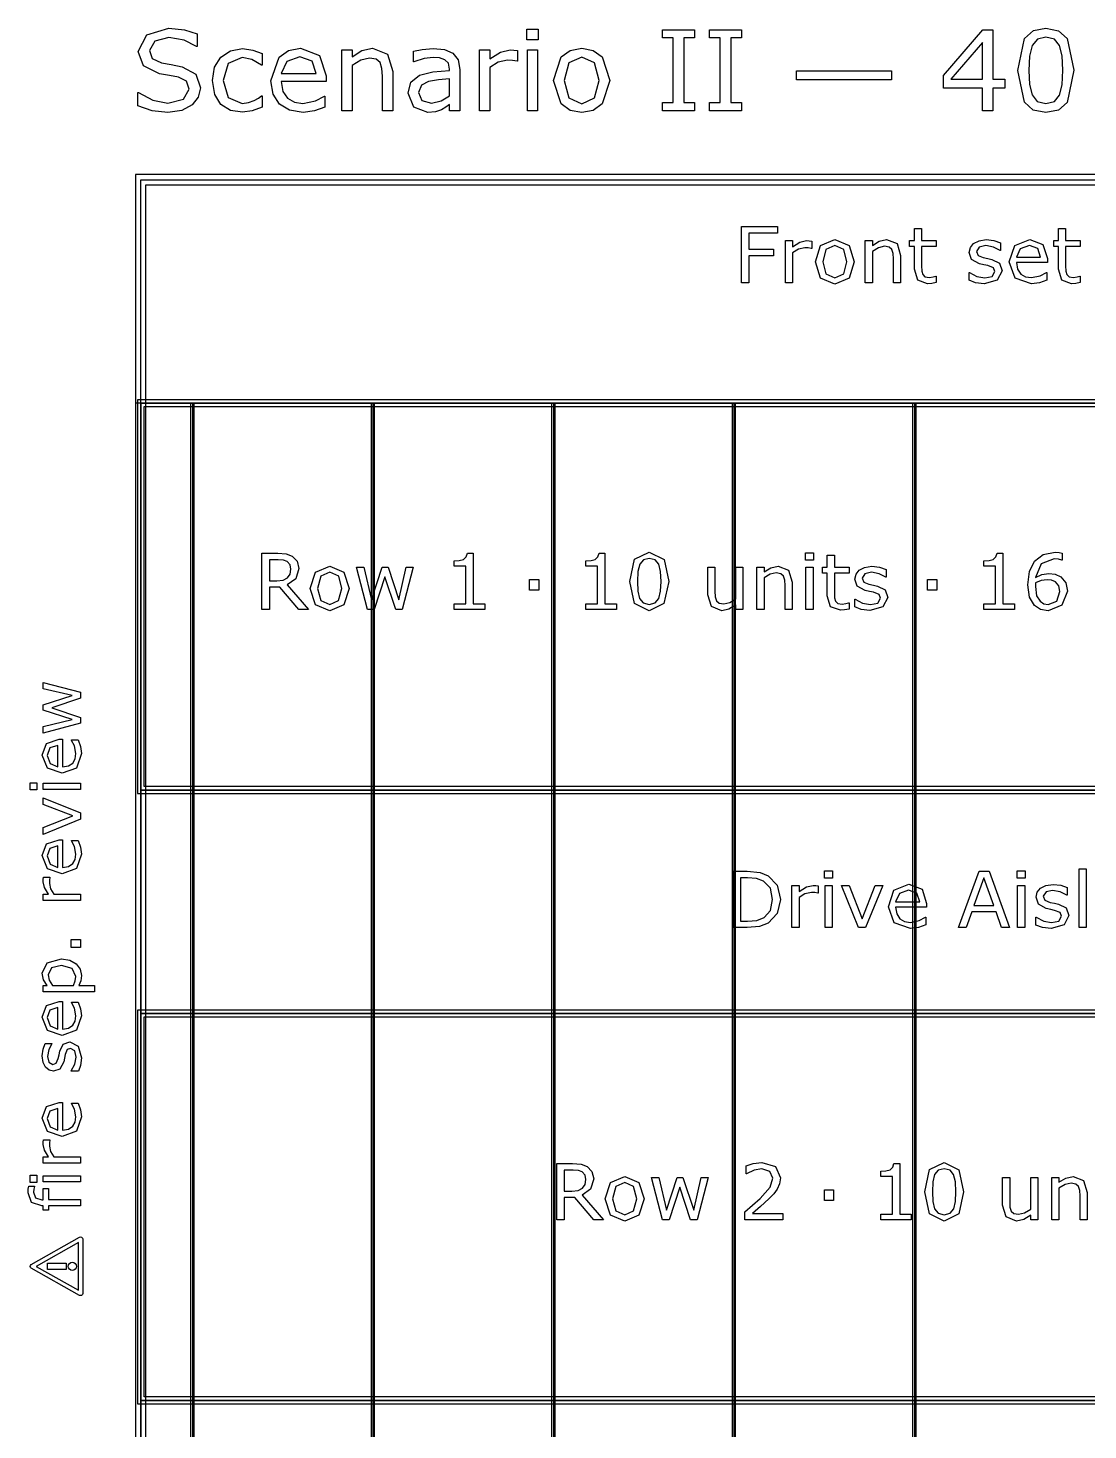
# Model space of a CAD drawing. Extents: x -3 to 198, y 3 to 612.
# Drawn here: x 8.17 to 40.8, y 416.04 to 459.19 of the extents above; entities that cross this region are included whole.
import ezdxf

# ---------------------------------------------------------------- set-up
doc = ezdxf.new("R2010")
doc.units = 0
doc.header["$MEASUREMENT"] = 0
doc.layers.add('Layer 1', color=7, linetype='Continuous')

msp = doc.modelspace()

# ---------------------------------------------------------------- linework, layer by layer
at = {"layer": 'Layer 1', "color": 7}
for points in [[(13.477842, 457.356145), (13.408984, 457.067276), (13.219202, 456.825428), (12.905139, 456.657482), (12.475192, 456.597019), (11.988142, 456.647404), (11.549797, 456.796877), (11.549797, 457.213389), (11.573311, 457.213389), (12.011655, 456.969864), (12.478552, 456.884211), (12.958883, 457.000095), (13.13187, 457.30912), (13.049575, 457.554325), (12.802692, 457.676928), (12.528936, 457.73235), (12.218232, 457.787772), (11.724464, 458.02794), (11.564913, 458.473003), (11.830272, 458.986923), (12.503744, 459.188461), (12.987435, 459.138077), (13.377074, 459.013794), (13.377074, 458.620796), (13.353561, 458.620796), (12.977357, 458.820654), (12.502063, 458.90127), (12.072116, 458.790423), (11.910886, 458.504911), (11.991501, 458.259706), (12.275334, 458.123668), (12.580999, 458.066566), (12.916895, 457.997708), (13.336766, 457.774337), (13.477842, 457.356145), (13.477842, 457.356145)], [(23.877195, 458.832409), (23.521145, 458.832409), (23.521145, 459.15991), (23.877195, 459.15991), (23.877195, 458.832409)], [(28.685552, 456.642366), (27.698017, 456.642366), (27.698017, 456.897646), (28.025515, 456.897646), (28.025515, 458.887834), (27.698017, 458.887834), (27.698017, 459.143115), (28.685552, 459.143115), (28.685552, 458.887834), (28.358054, 458.887834), (28.358054, 456.897646), (28.685552, 456.897646), (28.685552, 456.642366)], [(30.133265, 456.642366), (29.14573, 456.642366), (29.14573, 456.897646), (29.473229, 456.897646), (29.473229, 458.887834), (29.14573, 458.887834), (29.14573, 459.143115), (30.133265, 459.143115), (30.133265, 458.887834), (29.805767, 458.887834), (29.805767, 456.897646), (30.133265, 456.897646), (30.133265, 456.642366)], [(38.241803, 457.346069), (37.870638, 457.346069), (37.870638, 456.642366), (37.548177, 456.642366), (37.548177, 457.346069), (36.350706, 457.346069), (36.350706, 457.73235), (37.561613, 459.143115), (37.870638, 459.143115), (37.870638, 457.614785), (38.241803, 457.614785), (38.241803, 457.346069)], [(40.368029, 457.893579), (40.156413, 456.904364), (39.888115, 456.668817), (39.503094, 456.590301), (39.113454, 456.670077), (38.844737, 456.909404), (38.638161, 457.890221), (38.848097, 458.874399), (39.116813, 459.113724), (39.503094, 459.193499), (39.892314, 459.112464), (40.159773, 458.869358), (40.368029, 457.893579), (40.368029, 457.893579)], [(37.548177, 457.614785), (37.548177, 458.743398), (36.579116, 457.614785), (37.548177, 457.614785)], [(39.926323, 457.131096), (40.005259, 457.450196), (40.027087, 457.893579), (40.005259, 458.336965), (39.924643, 458.656065), (39.763414, 458.850885), (39.503094, 458.916385), (39.241096, 458.850885), (39.078187, 458.652705), (38.999251, 458.328567), (38.97909, 457.890221), (38.997558, 457.451876), (39.076493, 457.136133), (39.232685, 456.936275), (39.503081, 456.867418), (39.765081, 456.932915), (39.92631, 457.131096), (39.926323, 457.131096)], [(15.373978, 456.759931), (15.07335, 456.642366), (14.772723, 456.600379), (14.399878, 456.659162), (14.109328, 456.840544), (13.919546, 457.146211), (13.852367, 457.577836), (13.915348, 457.98847), (14.104289, 458.300016), (14.398199, 458.496514), (14.772723, 458.562014), (15.088466, 458.516667), (15.373978, 458.405822), (15.373978, 458.054811), (15.357182, 458.054811), (15.058234, 458.227798), (14.759286, 458.288257), (14.334377, 458.106875), (14.179865, 457.577836), (14.331018, 457.055518), (14.759286, 456.874135), (14.954106, 456.899324), (15.132131, 456.964824), (15.261451, 457.038722), (15.357182, 457.10758), (15.373978, 457.10758), (15.373978, 456.759931)], [(17.349048, 457.547608), (15.966835, 457.547608), (16.018899, 457.2453), (16.161655, 457.035364), (16.368231, 456.914442), (16.633589, 456.874135), (17.01819, 456.949711), (17.295305, 457.100865), (17.312101, 457.100865), (17.312101, 456.756571), (16.986281, 456.644046), (16.636949, 456.598699), (16.221277, 456.66168), (15.908054, 456.850622), (15.711554, 457.157128), (15.646055, 457.569441), (15.896297, 458.300016), (16.187687, 458.502812), (16.558013, 458.570411), (17.142473, 458.34872), (17.349049, 457.718915), (17.349048, 457.547608)], [(17.041703, 457.789452), (16.915742, 458.174053), (16.541217, 458.310091), (16.136462, 458.160617), (15.966835, 457.789452), (17.041703, 457.789452)], [(19.396337, 456.642366), (19.080594, 456.642366), (19.080594, 457.710517), (19.065479, 457.952361), (19.010056, 458.130386), (18.889133, 458.234515), (18.684236, 458.269784), (18.41384, 458.205964), (18.143443, 458.043055), (18.143443, 456.642366), (17.8277, 456.642366), (17.8277, 458.518347), (18.143443, 458.518347), (18.143443, 458.310091), (18.449109, 458.501554), (18.773249, 458.570411), (19.236786, 458.387346), (19.396337, 457.85999), (19.396337, 456.642366)], [(21.4621, 456.642366), (21.148036, 456.642366), (21.148036, 456.842224), (21.033832, 456.761608), (20.896114, 456.680995), (20.71473, 456.617175), (20.474564, 456.590301), (20.044617, 456.758251), (19.868271, 457.186518), (19.958963, 457.530812), (20.220962, 457.739068), (20.632436, 457.841517), (21.148036, 457.881824), (21.148036, 457.930528), (21.109408, 458.108553), (21.001921, 458.2194), (20.840691, 458.271464), (20.644192, 458.284905), (20.367077, 458.251314), (20.051335, 458.157265), (20.034539, 458.157265), (20.034539, 458.478045), (20.301577, 458.533468), (20.645871, 458.563699), (20.990164, 458.53011), (21.245446, 458.419263), (21.406676, 458.219405), (21.462099, 457.915418), (21.4621, 456.642366)], [(23.240671, 458.174053), (23.223875, 458.174053), (23.086158, 458.197574), (22.929966, 458.205962), (22.647813, 458.140461), (22.385814, 457.974192), (22.385814, 456.642366), (22.070071, 456.642366), (22.070071, 458.518347), (22.385814, 458.518347), (22.385814, 458.241233), (22.716671, 458.454527), (23.010581, 458.518347), (23.129824, 458.51332), (23.24067, 458.498212), (23.240671, 458.174053)], [(23.857041, 456.642366), (23.541298, 456.642366), (23.541298, 458.518347), (23.857041, 458.518347), (23.857041, 456.642366)], [(26.080675, 457.579516), (25.845547, 456.85566), (25.570532, 456.656641), (25.215742, 456.590301), (24.858432, 456.656641), (24.582577, 456.85566), (24.349129, 457.579516), (24.582577, 458.303373), (24.858432, 458.503652), (25.215742, 458.570411), (25.570532, 458.503652), (25.845547, 458.303373), (26.080675, 457.579516), (26.080675, 457.579516)], [(25.754856, 457.579516), (25.6121, 458.120311), (25.215742, 458.298335), (24.816025, 458.120311), (24.674949, 457.579516), (24.817704, 457.043762), (25.215742, 456.862377), (25.61042, 457.042082), (25.754856, 457.579516), (25.754856, 457.579516)], [(34.7552, 457.60303), (31.829541, 457.60303), (31.829541, 457.871746), (34.7552, 457.871746), (34.7552, 457.60303)], [(21.148036, 457.104225), (21.148036, 457.626543), (20.807102, 457.601355), (20.498077, 457.552651), (20.278065, 457.431728), (20.194091, 457.208357), (20.291501, 456.964832), (20.588769, 456.884216), (20.892755, 456.948036), (21.148036, 457.10423), (21.148036, 457.104225)], [(11.641652, 454.525702), (70.908244, 454.525702), (70.908244, 447.646544), (11.641652, 447.646544), (11.641652, 454.525702)], [(31.237783, 452.877355), (30.362257, 452.877355), (30.362257, 452.389014), (31.114535, 452.389014), (31.114535, 452.184375), (30.362257, 452.184375), (30.362257, 451.350706), (30.132038, 451.350706), (30.132038, 453.081994), (31.237783, 453.081994), (31.237783, 452.877355)], [(32.29353, 452.411104), (32.281915, 452.411104), (32.186572, 452.427376), (32.07844, 452.433197), (31.883101, 452.38785), (31.701719, 452.272741), (31.701719, 451.350706), (31.483128, 451.350706), (31.483128, 452.649462), (31.701719, 452.649462), (31.701719, 452.457613), (31.930773, 452.605279), (32.134248, 452.649462), (32.216801, 452.645969), (32.29354, 452.635518), (32.29353, 452.411104)], [(33.60624, 451.999503), (33.443458, 451.498372), (33.007441, 451.314662), (32.569096, 451.498372), (32.407478, 451.999503), (32.569096, 452.500634), (33.007441, 452.685506), (33.443458, 452.500634), (33.60624, 451.999503), (33.60624, 451.999503)], [(35.03057, 451.350706), (34.811979, 451.350706), (34.811979, 452.090194), (34.801502, 452.257625), (34.763132, 452.380873), (34.679415, 452.452964), (34.537564, 452.477385), (34.350366, 452.433202), (34.163169, 452.320419), (34.163169, 451.350706), (33.944578, 451.350706), (33.944578, 452.649462), (34.163169, 452.649462), (34.163169, 452.505285), (34.374782, 452.637836), (34.599188, 452.685506), (34.920098, 452.558771), (35.030556, 452.193678), (35.03057, 451.350706)], [(36.125851, 451.362321), (35.990974, 451.335577), (35.861913, 451.325126), (35.559606, 451.432097), (35.456125, 451.775097), (35.456125, 452.465754), (35.308458, 452.465754), (35.308458, 452.649462), (35.456125, 452.649462), (35.456125, 453.022696), (35.674715, 453.022696), (35.674715, 452.649462), (36.125851, 452.649462), (36.125851, 452.465754), (35.674715, 452.465754), (35.674715, 451.873929), (35.679372, 451.713473), (35.711929, 451.606505), (35.781692, 451.537904), (35.918891, 451.516975), (36.030513, 451.532083), (36.114227, 451.558824), (36.125843, 451.558824), (36.125851, 451.362321)], [(38.154795, 451.725088), (38.007128, 451.433245), (37.605991, 451.3193), (37.34089, 451.353018), (37.139741, 451.428594), (37.139741, 451.673929), (37.151356, 451.673929), (37.381575, 451.549516), (37.624584, 451.504172), (37.850151, 451.55068), (37.931542, 451.697183), (37.887357, 451.813454), (37.7176, 451.880893), (37.595517, 451.905314), (37.459479, 451.935546), (37.21647, 452.068096), (37.145543, 452.284361), (37.1781, 452.435515), (37.279255, 452.56225), (37.444363, 452.648292), (37.669931, 452.680847), (37.904798, 452.65178), (38.103624, 452.583179), (38.103624, 452.349472), (38.091983, 452.349472), (37.888508, 452.452956), (37.653638, 452.495975), (37.451324, 452.449466), (37.368772, 452.313428), (37.41877, 452.192506), (37.576898, 452.126231), (37.711774, 452.098325), (37.837348, 452.07274), (38.072216, 451.952982), (38.154771, 451.725088), (38.154795, 451.725088)], [(39.554706, 451.977397), (38.597789, 451.977397), (38.633833, 451.768109), (38.732665, 451.622769), (38.875678, 451.539052), (39.059388, 451.511149), (39.325651, 451.56347), (39.5175, 451.668116), (39.529116, 451.668116), (39.529116, 451.429758), (39.303548, 451.351854), (39.061703, 451.320462), (38.557083, 451.494869), (38.3757, 451.992513), (38.548944, 452.498295), (39.007056, 452.685493), (39.41168, 452.532014), (39.554695, 452.095994), (39.554706, 451.977397)], [(40.560457, 451.362321), (40.425581, 451.335577), (40.29652, 451.325126), (39.994213, 451.432097), (39.890732, 451.775097), (39.890732, 452.465754), (39.743068, 452.465754), (39.743068, 452.649462), (39.890732, 452.649462), (39.890732, 453.022696), (40.109322, 453.022696), (40.109322, 452.649462), (40.560457, 452.649462), (40.560457, 452.465754), (40.109322, 452.465754), (40.109322, 451.873929), (40.113979, 451.713473), (40.146536, 451.606505), (40.216299, 451.537904), (40.353498, 451.516975), (40.46512, 451.532083), (40.548837, 451.558824), (40.560452, 451.558824), (40.560457, 451.362321)], [(33.380672, 451.999503), (33.28184, 452.373899), (33.007441, 452.497147), (32.730714, 452.373899), (32.633045, 451.999503), (32.731875, 451.628595), (33.007441, 451.503021), (33.280678, 451.627433), (33.380672, 451.999503), (33.380672, 451.999503)], [(39.341928, 452.144828), (39.254725, 452.411091), (38.995438, 452.505272), (38.715224, 452.401791), (38.597789, 452.144828), (39.341928, 452.144828)], [(11.535715, 447.75248), (11.535715, 435.634373), (71.01418, 435.634373), (71.01418, 447.75248), (11.535715, 447.75248)], [(11.641652, 447.646544), (11.641652, 379.38413)], [(13.22915, 447.646544), (13.22915, 379.38413)], [(18.785393, 447.646544), (18.785393, 379.38413)], [(24.341636, 447.646544), (24.341636, 379.38413)], [(29.897879, 447.646544), (29.897879, 379.38413)], [(35.454122, 447.646544), (35.454122, 379.38413)], [(16.803217, 441.296552), (16.504398, 441.296552), (15.925365, 441.984881), (15.600966, 441.984881), (15.600966, 441.296552), (15.370748, 441.296552), (15.370748, 443.02784), (15.855601, 443.02784), (16.117213, 443.006912), (16.305573, 442.934821), (16.452076, 442.784831), (16.505561, 442.556938), (16.411381, 442.243005), (16.152094, 442.053482), (16.803217, 441.296552)], [(16.264878, 442.540661), (16.238136, 442.672048), (16.152094, 442.769716), (16.033497, 442.816224), (15.871879, 442.830168), (15.600966, 442.830168), (15.600966, 442.176719), (15.83351, 442.176719), (16.024196, 442.195319), (16.162559, 442.267408), (16.239298, 442.37903), (16.264878, 442.540648), (16.264878, 442.540661)], [(22.227297, 441.296552), (21.290147, 441.296552), (21.290147, 441.473286), (21.650589, 441.473286), (21.650589, 442.633678), (21.290147, 442.633678), (21.290147, 442.791808), (21.447114, 442.803424), (21.57385, 442.839468), (21.657566, 442.91272), (21.69361, 443.033643), (21.873831, 443.033643), (21.873831, 441.473275), (22.227297, 441.473275), (22.227297, 441.296552)], [(26.281696, 441.296552), (25.344545, 441.296552), (25.344545, 441.473286), (25.704988, 441.473286), (25.704988, 442.633678), (25.344545, 442.633678), (25.344545, 442.791808), (25.501512, 442.803424), (25.628248, 442.839468), (25.711964, 442.91272), (25.748008, 443.033643), (25.92823, 443.033643), (25.92823, 441.473275), (26.281696, 441.473275), (26.281696, 441.296552)], [(27.892062, 442.162778), (27.745557, 441.477937), (27.29326, 441.260508), (26.837477, 441.481424), (26.694461, 442.160453), (26.8398, 442.841804), (27.29326, 443.06272), (27.747883, 442.838317), (27.892062, 442.162778), (27.892062, 442.162778)], [(27.586265, 441.634903), (27.640915, 441.85582), (27.656022, 442.162778), (27.640915, 442.469734), (27.585103, 442.69065), (27.473481, 442.825527), (27.29326, 442.870874), (27.111876, 442.825527), (26.999094, 442.688325), (26.944445, 442.463921), (26.930501, 442.160453), (26.943281, 441.856981), (26.997928, 441.638391), (27.10606, 441.500027), (27.293258, 441.452357), (27.474643, 441.497701), (27.586262, 441.634903), (27.586265, 441.634903)], [(32.349923, 442.812737), (32.103427, 442.812737), (32.103427, 443.039466), (32.349923, 443.039466), (32.349923, 442.812737)], [(33.442878, 441.308167), (33.308002, 441.281423), (33.178941, 441.270972), (32.876634, 441.377943), (32.773153, 441.720943), (32.773153, 442.4116), (32.625486, 442.4116), (32.625486, 442.595308), (32.773153, 442.595308), (32.773153, 442.968542), (32.991743, 442.968542), (32.991743, 442.595308), (33.442878, 442.595308), (33.442878, 442.4116), (32.991743, 442.4116), (32.991743, 441.819775), (32.9964, 441.659319), (33.028954, 441.552351), (33.098719, 441.48375), (33.235919, 441.462821), (33.347541, 441.477929), (33.431255, 441.50467), (33.442871, 441.50467), (33.442878, 441.308167)], [(38.53326, 441.296552), (37.596107, 441.296552), (37.596107, 441.473286), (37.956551, 441.473286), (37.956551, 442.633678), (37.596107, 442.633678), (37.596107, 442.791808), (37.753073, 442.803424), (37.879811, 442.839468), (37.963525, 442.91272), (37.999572, 443.033643), (38.179793, 443.033643), (38.179793, 441.473275), (38.53326, 441.473275), (38.53326, 441.296552)], [(40.171528, 441.858145), (39.997121, 441.426777), (39.571565, 441.260508), (39.339023, 441.300039), (39.154149, 441.417474), (38.999508, 441.673273), (38.946022, 442.056969), (38.994856, 442.465083), (39.152987, 442.781344), (39.416924, 442.985981), (39.793646, 443.060395), (39.908755, 443.054574), (40.002933, 443.033645), (40.002933, 442.811565), (39.991318, 442.811565), (39.892486, 442.844122), (39.758774, 442.860394), (39.359962, 442.703427), (39.186716, 442.281362), (39.378565, 442.370891), (39.59832, 442.402284), (39.792492, 442.381356), (39.965738, 442.299965), (40.119218, 442.120905), (40.171539, 441.858132), (40.171528, 441.858145)], [(18.05779, 441.945349), (17.895009, 441.444218), (17.45899, 441.260508), (17.020645, 441.444218), (16.859027, 441.945349), (17.020645, 442.44648), (17.45899, 442.631352), (17.895009, 442.44648), (18.05779, 441.945349), (18.05779, 441.945349)], [(17.832222, 441.945349), (17.733391, 442.319745), (17.45899, 442.442993), (17.182263, 442.319745), (17.084594, 441.945349), (17.183425, 441.574441), (17.45899, 441.448867), (17.732229, 441.573279), (17.832222, 441.945349), (17.832222, 441.945349)], [(20.02976, 442.595308), (19.691409, 441.296552), (19.489096, 441.296552), (19.155396, 442.297652), (18.824021, 441.296552), (18.622871, 441.296552), (18.281032, 442.595308), (18.508924, 442.595308), (18.747282, 441.589557), (19.07168, 442.595308), (19.251902, 442.595308), (19.584439, 441.589557), (19.810006, 442.595308), (20.02976, 442.595308)], [(30.177964, 441.296552), (29.959373, 441.296552), (29.959373, 441.440729), (29.74776, 441.307016), (29.524518, 441.260508), (29.205934, 441.384917), (29.091986, 441.752339), (29.091986, 442.595308), (29.310576, 442.595308), (29.310576, 441.85582), (29.319889, 441.686063), (29.359421, 441.566302), (29.440812, 441.491888), (29.586153, 441.468631), (29.771025, 441.512814), (29.959384, 441.625598), (29.959384, 442.595305), (30.177975, 442.595305), (30.177964, 441.296552)], [(31.694149, 441.296552), (31.475558, 441.296552), (31.475558, 442.03604), (31.465081, 442.203471), (31.426711, 442.326719), (31.342994, 442.39881), (31.201143, 442.423231), (31.013946, 442.379048), (30.826748, 442.266265), (30.826748, 441.296552), (30.608157, 441.296552), (30.608157, 442.595308), (30.826748, 442.595308), (30.826748, 442.451131), (31.038364, 442.583682), (31.262767, 442.631352), (31.583678, 442.504617), (31.694136, 442.139524), (31.694149, 441.296552)], [(32.335969, 441.296552), (32.117378, 441.296552), (32.117378, 442.595308), (32.335969, 442.595308), (32.335969, 441.296552)], [(34.634663, 441.670934), (34.487, 441.379091), (34.08586, 441.265146), (33.820761, 441.298864), (33.619612, 441.37444), (33.619612, 441.619775), (33.631227, 441.619775), (33.861446, 441.495362), (34.104455, 441.450018), (34.33002, 441.496526), (34.411411, 441.643029), (34.367228, 441.7593), (34.197472, 441.826739), (34.075385, 441.85116), (33.939347, 441.881392), (33.696341, 442.013942), (33.625414, 442.230207), (33.657971, 442.381361), (33.759127, 442.508096), (33.924232, 442.594138), (34.149799, 442.626693), (34.38467, 442.597626), (34.583493, 442.529025), (34.583493, 442.295318), (34.571878, 442.295318), (34.3684, 442.398802), (34.133533, 442.441821), (33.931219, 442.395312), (33.848667, 442.259274), (33.898662, 442.138352), (34.056793, 442.072077), (34.19167, 442.044171), (34.317241, 442.018586), (34.552111, 441.898828), (34.634663, 441.670934), (34.634663, 441.670934)], [(23.889985, 441.890702), (23.612095, 441.890702), (23.612095, 442.219751), (23.889985, 442.219751), (23.889985, 441.890702)], [(36.141546, 441.890689), (35.863657, 441.890689), (35.863657, 442.219738), (36.141546, 442.219738), (36.141546, 441.890689)], [(39.935497, 441.848832), (39.90294, 442.027891), (39.798297, 442.151139), (39.679698, 442.199973), (39.54366, 442.211588), (39.359952, 442.188332), (39.185544, 442.116241), (39.182051, 442.066245), (39.180993, 442.006947), (39.218199, 441.716268), (39.322844, 441.548835), (39.437954, 441.473259), (39.573992, 441.450002), (39.83909, 441.552322), (39.935597, 441.848813), (39.935497, 441.848832)], [(8.63465, 439.049334), (9.7891, 438.748578), (9.7891, 438.568744), (8.899233, 438.272122), (9.7891, 437.977567), (9.7891, 437.798766), (8.63465, 437.494909), (8.63465, 437.697481), (9.52865, 437.909354), (8.63465, 438.197708), (8.63465, 438.357905), (9.52865, 438.653494), (8.63465, 438.853998), (8.63465, 439.049334)], [(9.232028, 437.302673), (9.232028, 436.45208), (9.418065, 436.48412), (9.547255, 436.571969), (9.621669, 436.699093), (9.646461, 436.862391), (9.599952, 437.099069), (9.506933, 437.2696), (9.506933, 437.279935), (9.718806, 437.279935), (9.788052, 437.079431), (9.815958, 436.864457), (9.660928, 436.415906), (9.21858, 436.254676), (8.768995, 436.408672), (8.602596, 436.815881), (8.739023, 437.175549), (9.126595, 437.302673), (9.232028, 437.302673)], [(9.0832, 437.113538), (8.846523, 437.036023), (8.762806, 436.805547), (8.854791, 436.556466), (9.0832, 436.45208), (9.0832, 437.113538)], [(8.44138, 435.964255), (8.44138, 435.745148), (8.239842, 435.745148), (8.239842, 435.964255), (8.44138, 435.964255)], [(9.7891, 435.951853), (9.7891, 435.75755), (8.63465, 435.75755), (8.63465, 435.951853), (9.7891, 435.951853)], [(8.63465, 435.501235), (9.7891, 435.034081), (9.7891, 434.838744), (8.63465, 434.37469), (8.63465, 434.58553), (9.553454, 434.94313), (8.63465, 435.29763), (8.63465, 435.501235)], [(11.641652, 435.740309), (70.908244, 435.740309), (70.908244, 428.861151), (11.641652, 428.861151), (11.641652, 435.740309)], [(9.232028, 434.208292), (9.232028, 433.3577), (9.418065, 433.389739), (9.547255, 433.477589), (9.621669, 433.604712), (9.646461, 433.76801), (9.599952, 434.004688), (9.506933, 434.175219), (9.506933, 434.185555), (9.718806, 434.185555), (9.788052, 433.98505), (9.815958, 433.770077), (9.660928, 433.321526), (9.218593, 433.160296), (8.769008, 433.314291), (8.602609, 433.721501), (8.739036, 434.081169), (9.126608, 434.208292), (9.232028, 434.208292)], [(9.0832, 434.019157), (8.846523, 433.941642), (8.762806, 433.711166), (8.854791, 433.462086), (9.0832, 433.3577), (9.0832, 434.019157)], [(31.333125, 432.370882), (31.229644, 431.943001), (30.956404, 431.645345), (30.691305, 431.539538), (30.307607, 431.506981), (29.870426, 431.506981), (29.870426, 433.238269), (30.302958, 433.238269), (30.705257, 433.201061), (30.95873, 433.101067), (31.234296, 432.806901), (31.333125, 432.370882), (31.333125, 432.370882)], [(32.93884, 433.023171), (32.692344, 433.023171), (32.692344, 433.2499), (32.93884, 433.2499), (32.93884, 433.023171)], [(38.38385, 431.506981), (38.138515, 431.506981), (37.968759, 431.989509), (37.219967, 431.989509), (37.050211, 431.506981), (36.816505, 431.506981), (37.446699, 433.238269), (37.753655, 433.238269), (38.38385, 431.506981)], [(38.864052, 433.023166), (38.617556, 433.023166), (38.617556, 433.249895), (38.864052, 433.249895), (38.864052, 433.023166)], [(40.744168, 431.506981), (40.525575, 431.506981), (40.525575, 433.31617), (40.744168, 433.31617), (40.744168, 431.506981)], [(8.846523, 433.05901), (8.846523, 433.048675), (8.83205, 432.963926), (8.826891, 432.867808), (8.867198, 432.694175), (8.969517, 432.532945), (9.7891, 432.532945), (9.7891, 432.338642), (8.63465, 432.338642), (8.63465, 432.532945), (8.805182, 432.532945), (8.673925, 432.73655), (8.63465, 432.917417), (8.637746, 432.990798), (8.647033, 433.05901), (8.846523, 433.05901)], [(31.092442, 432.374374), (31.021518, 432.717377), (30.809902, 432.937129), (30.592473, 433.017358), (30.31691, 433.040615), (30.100645, 433.040615), (30.100645, 431.704651), (30.31691, 431.704651), (30.606427, 431.729072), (30.83432, 431.819763), (31.027331, 432.037192), (31.092442, 432.374379), (31.092442, 432.374374)], [(32.498169, 432.567385), (32.486554, 432.567385), (32.391209, 432.583657), (32.283076, 432.589477), (32.08774, 432.54413), (31.906355, 432.429021), (31.906355, 431.506981), (31.687764, 431.506981), (31.687764, 432.805737), (31.906355, 432.805737), (31.906355, 432.613888), (32.135412, 432.761554), (32.338887, 432.805737), (32.42144, 432.802244), (32.49818, 432.791793), (32.498169, 432.567385)], [(32.924886, 431.506981), (32.706295, 431.506981), (32.706295, 432.805737), (32.924886, 432.805737), (32.924886, 431.506981)], [(34.480605, 432.805737), (33.955056, 431.506981), (33.735301, 431.506981), (33.213242, 432.805737), (33.450435, 432.805737), (33.852736, 431.77208), (34.251547, 432.805737), (34.480605, 432.805737)], [(35.832846, 432.133686), (34.875929, 432.133686), (34.911973, 431.924398), (35.010803, 431.779057), (35.153818, 431.69534), (35.337528, 431.667437), (35.603789, 431.719759), (35.795638, 431.824404), (35.807253, 431.824404), (35.807253, 431.586046), (35.581685, 431.508143), (35.339841, 431.47675), (34.83522, 431.651158), (34.653835, 432.148801), (34.827081, 432.654583), (35.285191, 432.841781), (35.689818, 432.688302), (35.832833, 432.252282), (35.832846, 432.133686)], [(37.897832, 432.187171), (37.594363, 433.037117), (37.28973, 432.187171), (37.897832, 432.187171)], [(38.8501, 431.506981), (38.631507, 431.506981), (38.631507, 432.805737), (38.8501, 432.805737), (38.8501, 431.506981)], [(40.21048, 431.881377), (40.062814, 431.589534), (39.661677, 431.475588), (39.396575, 431.509307), (39.195426, 431.584882), (39.195426, 431.830217), (39.207041, 431.830217), (39.437258, 431.705805), (39.680267, 431.66046), (39.905834, 431.706969), (39.987225, 431.853471), (39.94304, 431.969742), (39.773283, 432.037182), (39.651199, 432.061603), (39.515161, 432.091834), (39.272153, 432.224385), (39.201226, 432.440649), (39.233783, 432.591803), (39.334938, 432.718538), (39.500046, 432.804581), (39.725613, 432.837135), (39.960481, 432.808068), (40.159307, 432.739467), (40.159307, 432.505761), (40.147692, 432.505761), (39.944217, 432.609244), (39.709347, 432.652263), (39.507036, 432.605755), (39.424481, 432.469717), (39.474479, 432.348794), (39.632607, 432.282519), (39.767484, 432.254613), (39.893057, 432.229028), (40.127925, 432.10927), (40.21048, 431.881377), (40.21048, 431.881377)], [(35.620068, 432.301116), (35.532865, 432.567379), (35.273578, 432.66156), (34.993361, 432.558079), (34.875929, 432.301116), (35.620068, 432.301116)], [(9.7891, 431.141817), (9.7891, 430.894804), (9.494545, 430.894804), (9.494545, 431.141817), (9.7891, 431.141817)], [(9.197921, 430.542371), (9.45527, 430.502063), (9.651641, 430.388375), (9.770497, 430.227145), (9.811838, 430.031808), (9.792206, 429.868511), (9.731228, 429.720717), (10.214917, 429.720717), (10.214917, 429.526414), (8.634656, 429.526414), (8.634656, 429.720717), (8.755578, 429.720717), (8.647057, 429.894349), (8.602615, 430.101055), (8.760745, 430.425582), (9.197926, 430.542371), (9.197921, 430.542371)], [(9.20308, 430.341867), (8.890954, 430.270553), (8.7876, 430.051445), (8.823774, 429.88298), (8.91886, 429.720717), (9.573081, 429.720717), (9.623725, 429.86231), (9.637166, 429.997702), (9.527613, 430.250916), (9.203086, 430.341867), (9.20308, 430.341867)], [(9.232028, 429.231858), (9.232028, 428.381265), (9.418065, 428.413305), (9.547255, 428.501154), (9.621669, 428.628278), (9.646461, 428.791576), (9.599952, 429.028253), (9.506933, 429.198786), (9.506933, 429.20912), (9.718806, 429.20912), (9.788052, 429.008616), (9.815958, 428.793642), (9.660928, 428.345091), (9.21858, 428.183861), (8.768995, 428.337857), (8.602596, 428.745066), (8.739023, 429.104734), (9.126595, 429.231858), (9.232028, 429.231858)], [(9.0832, 429.042723), (8.846523, 428.965208), (8.762806, 428.734732), (8.854791, 428.485652), (9.0832, 428.381265), (9.0832, 429.042723)], [(11.535715, 428.967087), (11.535715, 416.84898), (71.01418, 416.84898), (71.01418, 428.967087), (11.535715, 428.967087)], [(9.456305, 427.987491), (9.715721, 427.856233), (9.817006, 427.499667), (9.787034, 427.264022), (9.719853, 427.085222), (9.501779, 427.085222), (9.501779, 427.095557), (9.612366, 427.300195), (9.652673, 427.516202), (9.611332, 427.716706), (9.48111, 427.789053), (9.377755, 427.749779), (9.317812, 427.598884), (9.296116, 427.490364), (9.269245, 427.369441), (9.151421, 427.153434), (8.959185, 427.090389), (8.824827, 427.119328), (8.712173, 427.209244), (8.63569, 427.356005), (8.606753, 427.55651), (8.632602, 427.765282), (8.693578, 427.942015), (8.901318, 427.942015), (8.901318, 427.931681), (8.809333, 427.750814), (8.771093, 427.542041), (8.812434, 427.362207), (8.933357, 427.288827), (9.040843, 427.333268), (9.099755, 427.473828), (9.124547, 427.593717), (9.147275, 427.705338), (9.253727, 427.914111), (9.4563, 427.987491), (9.456305, 427.987491)], [(9.232028, 426.124042), (9.232028, 425.273449), (9.418065, 425.305488), (9.547255, 425.393338), (9.621669, 425.520462), (9.646461, 425.683759), (9.599952, 425.920437), (9.506933, 426.090969), (9.506933, 426.101303), (9.718806, 426.101303), (9.788052, 425.900799), (9.815958, 425.685825), (9.660928, 425.237274), (9.21858, 425.076044), (8.768995, 425.23004), (8.602596, 425.63725), (8.739023, 425.996917), (9.126595, 426.124041), (9.232028, 426.124042)], [(9.0832, 425.934906), (8.846523, 425.857391), (8.762806, 425.626915), (8.854791, 425.377835), (9.0832, 425.273449), (9.0832, 425.934906)], [(8.846523, 424.974759), (8.846523, 424.964425), (8.83205, 424.879675), (8.826891, 424.783557), (8.867198, 424.609925), (8.969517, 424.448695), (9.7891, 424.448695), (9.7891, 424.254391), (8.63465, 424.254391), (8.63465, 424.448695), (8.805182, 424.448695), (8.673925, 424.652299), (8.63465, 424.833167), (8.637746, 424.906547), (8.647033, 424.97476), (8.846523, 424.974759)], [(25.881721, 422.511159), (25.582902, 422.511159), (25.003869, 423.199488), (24.67947, 423.199488), (24.67947, 422.511159), (24.449252, 422.511159), (24.449252, 424.242447), (24.934106, 424.242447), (25.195717, 424.221519), (25.384077, 424.149428), (25.53058, 423.999438), (25.584065, 423.771545), (25.489885, 423.457612), (25.230599, 423.268089), (25.881721, 422.511159)], [(31.404632, 422.511159), (30.232614, 422.511159), (30.232614, 422.754168), (30.476784, 422.963456), (30.705839, 423.171582), (31.011633, 423.514585), (31.094186, 423.790148), (31.004659, 424.0006), (30.756999, 424.07734), (30.527944, 424.040134), (30.287261, 423.926186), (30.275619, 423.926186), (30.275619, 424.170359), (30.495374, 424.244773), (30.762798, 424.278491), (31.180215, 424.149428), (31.331369, 423.801776), (31.305783, 423.616904), (31.232531, 423.455286), (31.125563, 423.313436), (30.977896, 423.158792), (30.720936, 422.921599), (30.473276, 422.709983), (31.404613, 422.709983), (31.404632, 422.511159)], [(35.3602, 422.511159), (34.42305, 422.511159), (34.42305, 422.687893), (34.783491, 422.687893), (34.783491, 423.848285), (34.42305, 423.848285), (34.42305, 424.006415), (34.580016, 424.018031), (34.706752, 424.054075), (34.790468, 424.127327), (34.826513, 424.24825), (35.006733, 424.24825), (35.006733, 422.687882), (35.3602, 422.687882), (35.3602, 422.511159)], [(36.970566, 423.377385), (36.824061, 422.692544), (36.371765, 422.475115), (35.915981, 422.696031), (35.772966, 423.37506), (35.918304, 424.056411), (36.371765, 424.277327), (36.826387, 424.052924), (36.970566, 423.377385), (36.970566, 423.377385)], [(8.44138, 423.882321), (8.44138, 423.663213), (8.239842, 423.663213), (8.239842, 423.882321), (8.44138, 423.882321)], [(9.7891, 423.869919), (9.7891, 423.675615), (8.63465, 423.675615), (8.63465, 423.869919), (9.7891, 423.869919)], [(25.343382, 423.755268), (25.31664, 423.886655), (25.230599, 423.984323), (25.112001, 424.030831), (24.950384, 424.044775), (24.67947, 424.044775), (24.67947, 423.391326), (24.912014, 423.391326), (25.1027, 423.409926), (25.241063, 423.482015), (25.317803, 423.593637), (25.343382, 423.755255), (25.343382, 423.755268)], [(27.136294, 423.159956), (26.973515, 422.658825), (26.537495, 422.475115), (26.099149, 422.658825), (25.937531, 423.159956), (26.099149, 423.661087), (26.537495, 423.845959), (26.973515, 423.661087), (27.136294, 423.159956), (27.136294, 423.159956)], [(29.108265, 423.809915), (28.769914, 422.511159), (28.567601, 422.511159), (28.233901, 423.512259), (27.902526, 422.511159), (27.701374, 422.511159), (27.359536, 423.809915), (27.587429, 423.809915), (27.825787, 422.804164), (28.150184, 423.809915), (28.330405, 423.809915), (28.662943, 422.804164), (28.888511, 423.809915), (29.108265, 423.809915)], [(36.664769, 422.84951), (36.719419, 423.070427), (36.734526, 423.377385), (36.719419, 423.684341), (36.663608, 423.905257), (36.551985, 424.040134), (36.371765, 424.085481), (36.19038, 424.040134), (36.077599, 423.902932), (36.022949, 423.678528), (36.009005, 423.37506), (36.021785, 423.071588), (36.076432, 422.852998), (36.184564, 422.714634), (36.371762, 422.666964), (36.553147, 422.712308), (36.664766, 422.84951), (36.664769, 422.84951)], [(39.256468, 422.511159), (39.037878, 422.511159), (39.037878, 422.655336), (38.826264, 422.521623), (38.603022, 422.475115), (38.284438, 422.599524), (38.17049, 422.966946), (38.17049, 423.809915), (38.38908, 423.809915), (38.38908, 423.070427), (38.398394, 422.90067), (38.437925, 422.780909), (38.519316, 422.706495), (38.664657, 422.683238), (38.849529, 422.727421), (39.037888, 422.840205), (39.037888, 423.809912), (39.256479, 423.809912), (39.256468, 422.511159)], [(40.772653, 422.511159), (40.554063, 422.511159), (40.554063, 423.250647), (40.543611, 423.418078), (40.505242, 423.541326), (40.421525, 423.613417), (40.279674, 423.637838), (40.092476, 423.593655), (39.905279, 423.480872), (39.905279, 422.511159), (39.686688, 422.511159), (39.686688, 423.809915), (39.905279, 423.809915), (39.905279, 423.665738), (40.116895, 423.798289), (40.341298, 423.845959), (40.662208, 423.719224), (40.772666, 423.354131), (40.772653, 422.511159)], [(8.369033, 423.550559), (8.369033, 423.540224), (8.350433, 423.456508), (8.340087, 423.365558), (8.395896, 423.183657), (8.595368, 423.127847), (8.634642, 423.127847), (8.634642, 423.478212), (8.79794, 423.478212), (8.79794, 423.134047), (9.7891, 423.134047), (9.7891, 422.939744), (8.797948, 422.939744), (8.797948, 422.808486), (8.63465, 422.808486), (8.63465, 422.939744), (8.59641, 422.939744), (8.281183, 423.042063), (8.170596, 423.337652), (8.176787, 423.45444), (8.191259, 423.550559), (8.369033, 423.550559)], [(26.910726, 423.159956), (26.811897, 423.534352), (26.537495, 423.6576), (26.260767, 423.534352), (26.163099, 423.159956), (26.26193, 422.789048), (26.537495, 422.663474), (26.810732, 422.787886), (26.910726, 423.159956), (26.910726, 423.159956)], [(32.968489, 423.105309), (32.6906, 423.105309), (32.6906, 423.434358), (32.968489, 423.434358), (32.968489, 423.105309)], [(9.853179, 421.920686), (9.853179, 420.24017), (9.842834, 420.208131), (9.818043, 420.186427), (9.787039, 420.178159), (9.754998, 420.186427), (8.264652, 421.025651), (8.242956, 421.048389), (8.235733, 421.079395), (8.242956, 421.1104), (8.264652, 421.133138), (9.754998, 421.974429), (9.787039, 421.982697), (9.818043, 421.974429), (9.842834, 421.951692), (9.853179, 421.920686), (9.853179, 421.920686)], [(9.720888, 420.347657), (9.720888, 421.811132), (8.424844, 421.079395), (9.720888, 420.347657)], [(9.532785, 421.204451), (9.582395, 421.194116), (9.622701, 421.167244), (9.649575, 421.12797), (9.658862, 421.079394), (9.649575, 421.030819), (9.622701, 420.991545), (9.582395, 420.965707), (9.532785, 420.956405), (9.483176, 420.965707), (9.442869, 420.991545), (9.414964, 421.030819), (9.404619, 421.079394), (9.414964, 421.12797), (9.442869, 421.167244), (9.483176, 421.194116), (9.532785, 421.204451), (9.532785, 421.204451)], [(11.641652, 416.954916), (70.908244, 416.954916), (70.908244, 410.075758), (11.641652, 410.075758), (11.641652, 416.954916)]]:
    msp.add_lwpolyline(points, dxfattribs=at)
for points in [[(11.483006, 454.684349), (11.483006, 335.040125), (71.066891, 335.040125), (71.066891, 454.684349), (11.483006, 454.684349)], [(11.800298, 454.367055), (70.749597, 454.367055), (70.749597, 335.357413), (11.800298, 335.357413), (11.800298, 454.367055)], [(11.483006, 447.646544), (11.483006, 379.38413), (11.800298, 379.38413), (11.800298, 447.646544), (11.483006, 447.646544)], [(11.641652, 447.646544), (70.908244, 447.646544), (70.908244, 435.740309), (11.641652, 435.740309), (11.641652, 447.646544)], [(11.747589, 447.540608), (70.802308, 447.540608), (70.802308, 435.846245), (11.747589, 435.846245), (11.747589, 447.540608)], [(13.17644, 447.646544), (13.17644, 379.38413), (13.28186, 379.38413), (13.28186, 447.646544), (13.17644, 447.646544)], [(18.732683, 447.646544), (18.732683, 379.38413), (18.838103, 379.38413), (18.838103, 447.646544), (18.732683, 447.646544)], [(24.288926, 447.646544), (24.288926, 379.38413), (24.394346, 379.38413), (24.394346, 447.646544), (24.288926, 447.646544)], [(29.845169, 447.646544), (29.845169, 379.38413), (29.950589, 379.38413), (29.950589, 447.646544), (29.845169, 447.646544)], [(35.401412, 447.646544), (35.401412, 379.38413), (35.506832, 379.38413), (35.506832, 447.646544), (35.401412, 447.646544)], [(11.641652, 428.861151), (70.908244, 428.861151), (70.908244, 416.954916), (11.641652, 416.954916), (11.641652, 428.861151)], [(11.747589, 428.755215), (70.802308, 428.755215), (70.802308, 417.060852), (11.747589, 417.060852), (11.747589, 428.755215)], [(9.344683, 421.175513), (9.344683, 420.983277), (8.771075, 420.983277), (8.771075, 421.175513), (9.344683, 421.175513)]]:
    msp.add_lwpolyline(points, close=True, dxfattribs=at)

doc.saveas('drawing.dxf')
